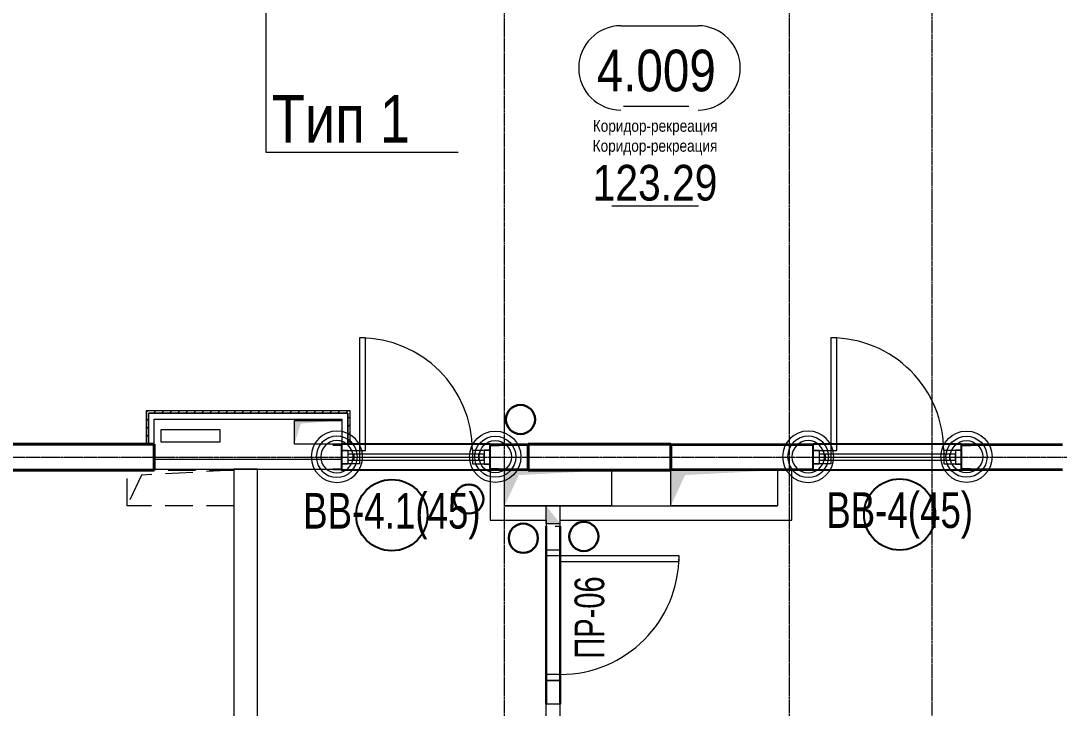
# Model space of a CAD drawing. Header units: millimetres. Extents: x -65509 to 912790, y 446 to 713294.
# Drawn here: x 456326 to 465074, y 511969 to 517758 of the extents above; entities that cross this region are included whole.
import ezdxf
from ezdxf import colors
from ezdxf.entities.mleader import LeaderData, LeaderLine
from ezdxf.enums import TextEntityAlignment as Align
from ezdxf.math import Vec2, Vec3

# ---------------------------------------------------------------- set-up
doc = ezdxf.new("R2010")
doc.units = ezdxf.units.MM
for name, pattern in [('CENTER2', [28.575, 19.05, -3.175, 3.175, -3.175]), ('HIDDEN', [9.525, 6.35, -3.175]), ('HIDDEN2', [4.7625, 3.175, -1.5875])]:
    doc.linetypes.add(name, pattern=pattern)
doc.layers.get('Defpoints').update_dxf_attribs({"color": 250})
for name, color, linetype, lineweight in [('A-AREA', 250, 'Continuous', 15), ('АР_Area', 250, 'Continuous', 5), ('АР_Витраж', 250, 'Continuous', 13), ('АР_Витраж марка', 250, 'Continuous', 9), ('АР_Двери', 5, 'Continuous', 9), ('АР_Двери_витраж', 250, 'Continuous', 9), ('АР_Колонны', 250, 'Continuous', 30), ('АР_площадь пом', 250, 'Continuous', 5), ('АР_Стены ГКЛ', 250, 'Continuous', 15), ('АР_Стены ЖБ', 250, 'Continuous', 35), ('АР_Стены кирпич', 250, 'Continuous', 20), ('АР_Стены ПЕНОблок', 250, 'Continuous', 20), ('АР_Тонкая', 250, 'Continuous', 5), ('КМ_Фахверки', 250, 'Continuous', 25), ('ОВ_Классы', 250, 'Continuous', 0), ('ОВ_коллекторы', 250, 'Continuous', 25), ('ОВ_Отопление', 250, 'Continuous', 5), ('ОВ_Шахты', 250, 'Continuous', 5), ('Размеры зашивки ГКЛ', 250, 'Continuous', 0), ('РД_Воронки с кровли', 250, 'Continuous', 18), ('РД_Оси_100', 250, 'Continuous', 0), ('РД_проем_инж перемыч_фахверк', 250, 'Continuous', 18), ('СКУД', 250, 'Continuous', 30)]:
    doc.layers.add(name, color=color, linetype=linetype, lineweight=lineweight)
for name, color, linetype, lineweight, plot in [('АР_Делит', 250, 'Continuous', 0, False), ('РД_Проем', 250, 'Continuous', 0, False), ('РД_проем_инж перемыч_подсчет', 250, 'Continuous', 30, False)]:
    doc.layers.add(name, color=color, linetype=linetype, lineweight=lineweight, plot=plot)
doc.layers.add('РД_Витраж_вн', color=250, linetype='Continuous')
doc.layers.add('РД_Перемычка инж проемов', color=250, linetype='Continuous')
doc.styles.add('Arial0', font='arial.ttf')
doc.styles.add('Arial_09', font='ARIALN.TTF', dxfattribs={"width": 0.9})
doc.styles.add('style1', font='ARIALN.TTF')
doc.styles.add('ккк', font='isocpeur.ttf', dxfattribs={"width": 0.85, "oblique": 15})

# ---------------------------------------------------------------- blocks, each defined once
blk = doc.blocks.new('otv пунктир')
at = {"linetype": 'HIDDEN', "ltscale": 0.07}
blk.add_lwpolyline([(0, 0), (0, 1), (1, 1), (1, 0)], close=True, dxfattribs=at)
blk.add_lwpolyline([(0, 1), (0.1346, 0.1366), (1, 0)], dxfattribs=at)
blk = doc.blocks.new('otv')
at = {"linetype": 'Continuous'}
blk.add_lwpolyline([(0, -1), (0, 0), (1, 0), (1, -1)], close=True, dxfattribs=at)
blk.add_solid([(0, -1), (0, 0), (0.1346, -0.1366), (1, 0)], dxfattribs=at)
blk = doc.blocks.new('Ф_пеноблок 200')
at = {"layer": 'АР_Делит', "color": 1}
for radius in [216.3, 173, 136.2]:
    blk.add_circle((103.4, -41.9), radius, dxfattribs=at)
at = {"layer": 'КМ_Фахверки'}
blk.add_lwpolyline([(0, -75), (0, 0), (200, 0), (200, -75)], dxfattribs=at)
blk = doc.blocks.new('СОШ_2200_АР_ОСИ_М100_28.05.24')
at = {"layer": 'РД_Оси_100', "linetype": 'CENTER2'}
for p, q in [((73200, -6155), (73200, 139938.679)), ((70800, -6155), (70800, 90900)), ((33000, 7800), (85055, 7800))]:
    blk.add_line(p, q, dxfattribs=at)
blk.add_lwpolyline([(74400, 13738.107), (74400, -6155)], dxfattribs=at)
blk = doc.blocks.new('MOK-МаркаПомещения1')
at = {"layer": 'A-AREA', "color": 0}
blk.add_line((-3.651, -1.944), (3.649, -1.944), dxfattribs=at)
at = {"layer": 'A-AREA', "color": 0, "style": 'style1'}
blk.add_attdef('АР-ПОМЕЩЕНИЕ:ПЛОЩАДЬ', text='', height=3, dxfattribs=at).set_placement((0, 0), align=Align.MIDDLE)
at = {"layer": 'Defpoints', "style": 'style1', "flags": 8}
blk.add_attdef('АР-ПОМЕЩЕНИЕ:НАИМЕНОВАНИЕ', text='', height=1, dxfattribs=at).set_placement((0, 2.956), align=Align.MIDDLE)
blk = doc.blocks.new('MOK-МаркаПом_овал_ареал')
for p, q in [((-2.986, 3.764), (3.522, 3.764)), ((-2.75, -3), (2.75, -3))]:
    blk.add_line(p, q)
for centre, radius, start, end in [((-2.986, 0.215), 3.55, 90, 270), ((3.522, 0.215), 3.55, 270, 90), ((-7.411, 0), 7.161, 0, 0.00095)]:
    blk.add_arc(centre, radius, start, end)
at = {"color": 0, "style": 'style1'}
blk.add_attdef('АР-ПОМЕЩЕНИЕ:НОМЕР', text='', height=3, dxfattribs=at).set_placement((0.261, 0), align=Align.MIDDLE)
blk = doc.blocks.new('МаркаВитража1')
at = {"layer": 'Defpoints'}
blk.add_circle((0, 0), 3, dxfattribs=at)
at = {"color": 0, "linetype": 'ByBlock', "lineweight": -2, "style": 'Arial_09', "width": 0.9}
blk.add_attdef('АР-ОКНО:НАИМЕНОВАНИЕ', text='', height=3, dxfattribs=at).set_placement((0, 0), align=Align.MIDDLE)
blk = doc.blocks.new('MOK-МаркаПеремычки')
at = {"color": 0, "style": 'ккк', "oblique": 15, "width": 0.85}
blk.add_attdef('АР-ПРОЕМ:ПЕРЕМЫЧКА', text='', height=2.5, dxfattribs=at).set_placement((0, 0), align=Align.MIDDLE)

msp = doc.modelspace()

# ---------------------------------------------------------------- hatches: boundary and pattern name
at = {"layer": 'АР_Стены ГКЛ', "linetype": 'Continuous', "lineweight": 0}
h = msp.add_hatch(dxfattribs=at)
h.set_pattern_fill('ANSI31', color=256, scale=15, angle=-359.9999995, style=0)
h.set_pattern_definition([(45, (389600.88, 506283.32), (-33.67596, 33.67596), [])])
h.paths.add_polyline_path([(457380.882, 514473.319), (457400.882, 514453.319), (459080.509, 514453.319), (459100.521, 514473.319)], flags=0)
h = msp.add_hatch(dxfattribs=at)
h.set_pattern_fill('ANSI31', color=256, scale=15, style=0)
h.set_pattern_definition([(45, (389600.88, 506283.32), (-33.67596, 33.67596), [])])
h.paths.add_polyline_path([(457380.882, 514193.318), (457400.882, 514193.318), (457400.882, 514453.318), (457380.882, 514473.318)], flags=0)
h = msp.add_hatch(dxfattribs=at)
h.set_pattern_fill('ANSI31', color=256, scale=15, angle=-360, style=0)
h.set_pattern_definition([(45, (389600.88, 506283.32), (-33.67596, 33.67596), [])])
h.paths.add_polyline_path([(459100.522, 514473.318), (459080.509, 514453.318), (459080.341, 514193.283), (459100.341, 514193.27)], flags=0)
at = {"layer": 'ОВ_Отопление', "linetype": 'Continuous', "lineweight": 5}
for points in [[(460750.878, 513673.318), (460750.878, 513523.318), (460810.878, 513598.318)], [(460750.878, 513523.318), (460870.878, 513523.318), (460810.878, 513598.318)]]:
    msp.add_hatch(color=256, dxfattribs=at).paths.add_polyline_path(points, flags=0)

# ---------------------------------------------------------------- linework, layer by layer
at = {"layer": 'АР_Витраж', "linetype": 'Continuous', "lineweight": 5}
for p, q in [((459030.686, 514193.315), (460280.686, 514193.313)), ((463000.882, 514193.314), (464250.882, 514193.317)), ((459030.686, 513973.315), (460280.686, 513973.313)), ((463000.882, 513973.314), (464250.882, 513973.317))]:
    msp.add_line(p, q, dxfattribs=at)
at = {"layer": 'АР_Витраж', "linetype": 'Continuous', "lineweight": 13}
for p, q in [((459130.686, 514108.315), (459130.686, 514058.315)), ((459130.686, 514083.315), (460180.686, 514083.313)), ((460180.686, 514108.313), (460180.686, 514058.313)), ((463100.882, 514108.315), (463100.882, 514058.315)), ((463100.882, 514083.315), (464150.882, 514083.317)), ((464150.882, 514108.317), (464150.882, 514058.317))]:
    msp.add_line(p, q, dxfattribs=at)
for points in [[(459080.686, 514023.315), (459030.686, 514023.315), (459030.686, 514143.315), (459080.686, 514143.315)], [(460230.686, 514023.313), (460280.686, 514023.313), (460280.686, 514143.313), (460230.686, 514143.313)], [(463050.882, 514023.314), (463000.882, 514023.314), (463000.882, 514143.314), (463050.882, 514143.314)], [(464200.882, 514023.317), (464250.882, 514023.317), (464250.882, 514143.317), (464200.882, 514143.317)], [(459080.686, 514108.315), (459080.686, 514058.315), (460230.686, 514058.313), (460230.686, 514108.313)], [(463050.882, 514108.314), (463050.882, 514058.314), (464200.882, 514058.317), (464200.882, 514108.317)]]:
    msp.add_lwpolyline(points, close=True, dxfattribs=at)
at = {"layer": 'АР_Двери', "linetype": 'Continuous', "lineweight": 9}
for points in [[(460750.878, 513253.318), (460750.878, 513303.318), (460870.878, 513303.318), (460870.878, 513253.318)], [(460870.878, 513253.318), (460870.878, 513203.318), (461870.878, 513203.318), (461870.878, 513253.318)], [(460750.878, 512253.318), (460750.878, 512203.318), (460870.878, 512203.318), (460870.878, 512253.318)]]:
    msp.add_lwpolyline(points, close=True, dxfattribs=at)
msp.add_arc((460870.878, 513253.318), 1000, 270, 0, dxfattribs=at)
at = {"layer": 'АР_Двери_витраж', "linetype": 'Continuous', "lineweight": 9}
for points in [[(459180.686, 514138.315), (459230.686, 514138.315), (459230.688, 515088.315), (459180.688, 515088.315)], [(463150.882, 514138.315), (463200.882, 514138.315), (463200.88, 515088.315), (463150.88, 515088.315)], [(459180.686, 514028.315), (459030.686, 514028.315), (459030.686, 514138.315), (459180.686, 514138.315)], [(460130.686, 514028.313), (460280.686, 514028.313), (460280.686, 514138.313), (460130.686, 514138.313)], [(463150.882, 514028.315), (463000.882, 514028.314), (463000.882, 514138.314), (463150.882, 514138.315)], [(464100.882, 514028.316), (464250.882, 514028.317), (464250.882, 514138.317), (464100.882, 514138.316)]]:
    msp.add_lwpolyline(points, close=True, dxfattribs=at)
for centre, start, end in [((459180.686, 514138.315), 359.9998894, 89.9998894), ((463150.882, 514138.315), 0.0001055, 90.0001055)]:
    msp.add_arc(centre, 950, start, end, dxfattribs=at)
at = {"layer": 'АР_Колонны', "linetype": 'HIDDEN2', "lineweight": 25}
for p, q in [((456250.882, 514193.318), (457450.882, 514193.318)), ((457450.882, 514193.318), (457450.882, 513973.318)), ((460600.882, 514193.312), (461800.882, 514193.312)), ((460600.882, 513973.312), (460600.882, 514193.312)), ((461800.882, 514193.312), (461800.882, 513973.312)), ((457450.882, 513973.318), (456250.882, 513973.318)), ((461800.882, 513973.312), (460600.882, 513973.312))]:
    msp.add_line(p, q, dxfattribs=at)
at = {"layer": 'АР_Колонны', "linetype": 'Continuous', "lineweight": 35}
for p, q in [((457450.882, 514193.318), (456250.882, 514193.318)), ((457450.882, 513973.318), (457450.882, 514193.318)), ((460600.882, 514193.312), (460600.882, 513973.312)), ((461800.882, 514193.312), (460600.882, 514193.312)), ((461800.882, 513973.312), (461800.882, 514193.312)), ((456250.882, 513973.318), (457450.882, 513973.318)), ((460600.882, 513973.312), (461800.882, 513973.312))]:
    msp.add_line(p, q, dxfattribs=at)
at = {"layer": 'АР_Стены ГКЛ', "linetype": 'Continuous', "lineweight": 5}
for p, q in [((459100.522, 514473.318), (457380.882, 514473.318)), ((457380.882, 514473.318), (457380.882, 514193.318)), ((459080.509, 514453.318), (457400.882, 514453.318)), ((457400.882, 514453.318), (459080.509, 514453.318)), ((457400.882, 514453.318), (457400.882, 514193.318)), ((457400.882, 514193.318), (457400.882, 514453.318)), ((457450.882, 514403.318), (459030.476, 514403.318)), ((457450.882, 514193.318), (457450.882, 514403.318)), ((459030.476, 514403.318), (459030.341, 514193.315)), ((459080.341, 514193.283), (459080.509, 514453.318)), ((459080.509, 514453.318), (459080.341, 514193.283)), ((459100.341, 514193.27), (459100.522, 514473.318)), ((457380.882, 514193.318), (457400.882, 514193.318)), ((457400.882, 514193.318), (457450.882, 514193.318)), ((459030.341, 514193.315), (459080.341, 514193.283)), ((459080.341, 514193.283), (459100.341, 514193.27))]:
    msp.add_line(p, q, dxfattribs=at)
at = {"layer": 'АР_Стены ЖБ', "linetype": 'Continuous', "lineweight": 40}
for p, q in [((457450.882, 514193.318), (456250.882, 514193.318)), ((457450.882, 513973.318), (457450.882, 514193.318)), ((460600.882, 514193.312), (460600.882, 513973.312)), ((461800.882, 514193.312), (460600.882, 514193.312)), ((461800.882, 513973.312), (461800.882, 514193.312)), ((456250.882, 513973.318), (457450.882, 513973.318)), ((460600.882, 513973.312), (461800.882, 513973.312))]:
    msp.add_line(p, q, dxfattribs=at)
at = {"layer": 'АР_Стены кирпич', "linetype": 'Continuous', "lineweight": 20}
for p, q in [((460400.882, 513973.318), (460280.882, 513973.318)), ((460280.882, 513973.318), (460280.882, 513553.318)), ((460400.882, 513673.318), (460400.882, 513973.318)), ((462820.882, 513973.318), (462700.882, 513973.318)), ((462700.882, 513973.318), (462700.882, 513673.318)), ((462820.882, 513553.318), (462820.882, 513973.318)), ((460400.882, 513673.318), (462700.882, 513673.318)), ((460280.882, 513553.318), (460750.878, 513553.318)), ((460750.878, 513553.318), (460750.878, 513303.318)), ((460870.878, 513303.318), (460870.878, 513553.318)), ((460870.878, 513553.318), (462820.882, 513553.318)), ((460750.878, 513303.318), (460870.878, 513303.318)), ((460750.878, 506383.317), (460750.878, 512203.318)), ((460870.878, 512203.318), (460750.878, 512203.318)), ((460870.878, 506383.317), (460870.878, 512203.318))]:
    msp.add_line(p, q, dxfattribs=at)
at = {"layer": 'АР_Стены кирпич', "linetype": 'Continuous', "lineweight": 0}
for p, q in [((460826.434, 513503.318), (460870.878, 513503.318)), ((460870.878, 512003.318), (460750.878, 512003.318))]:
    msp.add_line(p, q, dxfattribs=at)
at = {"layer": 'АР_Стены ПЕНОблок', "linetype": 'Continuous', "lineweight": 20}
for p, q in [((459025.882, 514183.315), (459025.882, 513983.315)), ((459030.686, 514183.315), (459025.882, 514183.315)), ((459030.686, 513983.315), (459030.686, 514183.315)), ((460280.686, 514183.313), (460280.686, 513983.313)), ((460600.882, 514183.312), (460280.686, 514183.313)), ((460600.882, 513983.312), (460600.882, 514183.312)), ((463000.882, 514183.314), (461800.882, 514183.312)), ((461800.882, 514183.312), (461800.882, 513983.312)), ((463000.882, 513983.314), (463000.882, 514183.314)), ((465101.882, 514183.318), (464250.882, 514183.317)), ((464250.882, 514183.317), (464250.882, 513983.317)), ((459030.491, 514063.318), (457450.882, 514063.318)), ((457450.882, 514063.318), (457450.882, 513983.318)), ((459030.491, 513983.318), (459030.491, 514063.318)), ((457450.882, 513983.318), (459030.491, 513983.318)), ((458320.882, 513983.317), (458120.882, 513983.317)), ((458120.882, 513983.317), (458120.882, 506383.318)), ((458320.882, 506383.318), (458320.882, 513983.317)), ((459025.882, 513983.315), (459030.686, 513983.315)), ((460280.686, 513983.313), (460600.882, 513983.312)), ((461800.882, 513983.312), (463000.882, 513983.314)), ((464250.882, 513983.317), (465101.882, 513983.318))]:
    msp.add_line(p, q, dxfattribs=at)
at = {"layer": 'АР_Тонкая', "linetype": 'Continuous', "lineweight": 0}
for p, q in [((459025.882, 514193.315), (459025.882, 514183.315)), ((459030.686, 514193.315), (459025.882, 514193.315)), ((459025.882, 514183.315), (459030.686, 514183.315)), ((459030.686, 514183.315), (459030.686, 514193.315)), ((460280.686, 514193.313), (460280.686, 514183.313)), ((460600.882, 514193.312), (460280.686, 514193.313)), ((460280.686, 514183.313), (460600.882, 514183.312)), ((460600.882, 514183.312), (460600.882, 514193.312)), ((463000.882, 514193.314), (461800.882, 514193.312)), ((461800.882, 514193.312), (461800.882, 514183.312)), ((461800.882, 514183.312), (463000.882, 514183.314)), ((463000.882, 514183.314), (463000.882, 514193.314)), ((465101.882, 514193.318), (464250.882, 514193.317)), ((464250.882, 514193.317), (464250.882, 514183.317)), ((464250.882, 514183.317), (465101.882, 514183.318)), ((459025.882, 513983.315), (459025.882, 513973.315)), ((459030.686, 513983.315), (459025.882, 513983.315)), ((459025.882, 513973.315), (459030.686, 513973.315)), ((459030.686, 513973.315), (459030.686, 513983.315)), ((460280.686, 513983.313), (460280.686, 513973.313)), ((460600.882, 513983.312), (460280.686, 513983.313)), ((460280.686, 513973.313), (460600.882, 513973.312)), ((460600.882, 513973.312), (460600.882, 513983.312)), ((463000.882, 513983.314), (461800.882, 513983.312)), ((461800.882, 513983.312), (461800.882, 513973.312)), ((461800.882, 513973.312), (463000.882, 513973.314)), ((463000.882, 513973.314), (463000.882, 513983.314)), ((465101.882, 513983.318), (464250.882, 513983.317)), ((464250.882, 513983.317), (464250.882, 513973.317)), ((464250.882, 513973.317), (465101.882, 513973.318))]:
    msp.add_line(p, q, dxfattribs=at)
at = {"layer": 'ОВ_коллекторы', "lineweight": 5}
msp.add_lwpolyline([(457506.329, 514213.273), (458006.329, 514213.273), (458006.329, 514313.273), (457506.329, 514313.273)], close=True, dxfattribs=at)
at = {"layer": 'ОВ_Отопление', "linetype": 'Continuous', "lineweight": 9}
for p, q in [((460750.878, 513523.318), (460750.878, 513673.318)), ((460750.878, 513673.318), (460870.878, 513673.318)), ((460870.878, 513523.318), (460870.878, 513673.318)), ((460750.878, 513523.318), (460870.878, 513523.318))]:
    msp.add_line(p, q, dxfattribs=at)
at = {"layer": 'ОВ_Отопление'}
msp.add_lwpolyline([(459030.686, 514063.318), (457450.882, 514063.318), (457450.882, 514403.318), (459030.686, 514403.318)], close=True, dxfattribs=at)
at = {"layer": 'РД_Витраж_вн', "linetype": 'Continuous', "lineweight": -3}
for p, q in [((460280.686, 514193.313), (459030.686, 514193.315)), ((464250.882, 514193.317), (463000.882, 514193.314)), ((460280.686, 513973.313), (459030.686, 513973.315)), ((464250.882, 513973.317), (463000.882, 513973.314))]:
    msp.add_line(p, q, dxfattribs=at)
at = {"layer": 'РД_Проем', "linetype": 'Continuous', "lineweight": 0}
for p, q in [((460280.686, 514193.313), (459030.686, 514193.315)), ((464250.882, 514193.317), (463000.882, 514193.314)), ((460280.686, 513973.313), (459030.686, 513973.315)), ((464250.882, 513973.317), (463000.882, 513973.314)), ((460750.878, 513303.318), (460750.878, 512203.318)), ((460870.878, 513303.318), (460870.878, 512203.318))]:
    msp.add_line(p, q, dxfattribs=at)
at = {"layer": 'РД_проем_инж перемыч_подсчет', "linetype": 'Continuous', "lineweight": 30}
for p, q in [((460750.878, 512003.318), (460750.878, 513503.318)), ((460870.878, 512003.318), (460870.878, 513503.318))]:
    msp.add_line(p, q, dxfattribs=at)
at = {"layer": 'РД_проем_инж перемыч_фахверк', "linetype": 'Continuous', "lineweight": 18}
for p, q in [((459030.976, 514193.315), (460280.976, 514193.313)), ((464250.882, 514193.317), (463000.882, 514193.314)), ((459030.975, 513973.315), (460280.975, 513973.313)), ((464250.882, 513973.317), (463000.882, 513973.314))]:
    msp.add_line(p, q, dxfattribs=at)
at = {"layer": 'СКУД'}
for centre in [(460535.209, 514400.511), (460100.604, 513730.753), (460559.322, 513400.406), (461069.001, 513415.57)]:
    msp.add_circle(centre, 122.942, dxfattribs=at)

# ---------------------------------------------------------------- block references
at = {"layer": 'АР_Area', "linetype": 'Continuous', "lineweight": 5}
ref = msp.add_blockref('MOK-МаркаПом_овал_ареал', (461679.548, 517339.679), dxfattribs=dict(at, xscale=100, yscale=100, zscale=100))
ref.add_attrib('АР-ПОМЕЩЕНИЕ:НОМЕР', '4.009', dxfattribs={"layer": '0', "color": 0, "height": 350, "style": 'style1'}).set_placement((461679.548, 517339.679), align=Align.MIDDLE)
ref.add_attrib('АР-ПОМЕЩЕНИЕ:НАИМЕНОВАНИЕ', 'Коридор-рекреация', dxfattribs={"layer": 'Defpoints', "color": 2, "height": 100, "style": 'style1'}).set_placement((461670.133, 516858.286), align=Align.MIDDLE)
at = {"layer": 'АР_Витраж марка', "linetype": 'Continuous', "lineweight": 9, "xscale": 100, "yscale": 100, "zscale": 100}
for p, values in [((459451.751, 513594.734), {'АР-ОКНО:НАИМЕНОВАНИЕ': 'ВВ-4.1(45)'}), ((463729.692, 513600.329), {'АР-ОКНО:НАИМЕНОВАНИЕ': 'ВВ-4(45)'})]:
    msp.add_blockref('МаркаВитража1', p, dxfattribs=at).add_auto_attribs(values)
at = {"layer": 'АР_площадь пом', "linetype": 'Continuous', "lineweight": 5}
ref = msp.add_blockref('MOK-МаркаПомещения1', (461669.127, 516394.694), dxfattribs=dict(at, xscale=100, yscale=100, zscale=100))
ref.add_attrib('АР-ПОМЕЩЕНИЕ:НАИМЕНОВАНИЕ', 'Коридор-рекреация', dxfattribs={"layer": 'Defpoints', "height": 100, "style": 'style1'}).set_placement((461669.127, 516690.257), align=Align.MIDDLE)
ref.add_attrib('АР-ПОМЕЩЕНИЕ:ПЛОЩАДЬ', '123.29', dxfattribs={"layer": 'A-AREA', "color": 0, "height": 300, "style": 'style1'}).set_placement((461669.127, 516394.694), align=Align.MIDDLE)
at = {"layer": 'КМ_Фахверки', "xscale": -1, "rotation": 270}
for p in [(459030.491, 513983.318), (463000.882, 513983.318)]:
    msp.add_blockref('Ф_пеноблок 200', p, dxfattribs=at)
at = {"layer": 'КМ_Фахверки', "rotation": 90}
for p in [(460280.882, 513983.318), (464250.882, 513983.318)]:
    msp.add_blockref('Ф_пеноблок 200', p, dxfattribs=at)
at = {"layer": 'ОВ_Классы', "xscale": 300, "yscale": 900, "rotation": 270}
msp.add_blockref('otv пунктир', (457220.882, 513973.318), dxfattribs=at)
at = {"layer": 'ОВ_Отопление', "xscale": 400, "yscale": 200}
msp.add_blockref('otv', (458630.976, 514393.318), dxfattribs=at)
at = {"layer": 'ОВ_Шахты', "xscale": 900, "yscale": 300, "zscale": 300}
for p in [(460400.882, 513973.318), (461800.882, 513973.318)]:
    msp.add_blockref('otv', p, dxfattribs=at)
at = {"layer": 'РД_Оси_100'}
msp.add_blockref('СОШ_2200_АР_ОСИ_М100_28.05.24', (389600.882, 506283.318), dxfattribs=at)
at = {"layer": 'РД_Перемычка инж проемов', "linetype": 'Continuous', "lineweight": -3}
ref = msp.add_blockref('MOK-МаркаПеремычки', (461115.836, 512733.188, 200), dxfattribs=dict(at, xscale=100, yscale=100, zscale=100, rotation=89.99999999999997))
ref.add_attrib('АР-ПРОЕМ:ПЕРЕМЫЧКА', 'ПР-06', dxfattribs={"layer": '0', "color": 0, "height": 250, "rotation": 90, "style": 'Arial0', "width": 0.7}).set_placement((461115.836, 512733.188, 200), align=Align.MIDDLE)

# ---------------------------------------------------------------- leaders
at = {"layer": 'Размеры зашивки ГКЛ'}
ml = msp.add_multileader_mtext('Standard', dxfattribs=at)
ml.set_content('\\pxsm1;Тип 1 ', color=(0, 0, 138), style='style1')
ml.set_leader_properties(color=256, linetype='ByLayer', lineweight=9)
ml.build(insert=Vec2(0, 0))
ml.multileader.update_dxf_attribs({"has_dogleg": 0, "text_left_attachment_type": 6, "text_right_attachment_type": 6, "text_bottom_attachment_type": 10, "dogleg_length": 25, "arrow_head_size": 400})
ctx = ml.context
ctx.base_point, ctx.char_height, ctx.arrow_head_size, ctx.landing_gap_size, ctx.plane_origin = Vec3(458389.317, 516652.272), 400, 400, 50, Vec3(451530.129, 510416.232)
ctx.left_attachment, ctx.right_attachment, ctx.top_attachment = 6, 6, 10
notes = []
notes.append((ctx, [(0, (1, 1, 0), (458364.317, 516652.272), (1, 0), 25, [(1, [(458392.734, 519412.711)], 0, [])])]))
ctx.mtext.insert, ctx.mtext.width, ctx.mtext.defined_height, ctx.mtext.line_spacing_factor, ctx.mtext.flow_direction = Vec3(458439.317, 517132.272), 1668.44707, 600, 0.3, 5
at = {"layer": 'РД_Воронки с кровли', "lineweight": 70}
ml = msp.add_multileader_mtext('Standard', dxfattribs=at)
ml.set_content('ВК_Под потолком 4 этажа уйдет в с.у. соседний. ниже опускать не надо.', color=256, style='style1')
ml.set_leader_properties(color=256)
ml.build(insert=Vec2(0, 0))
ml.multileader.update_dxf_attribs({"has_dogleg": 0, "text_left_attachment_type": 6, "text_right_attachment_type": 6, "arrow_head_size": 500, "scale": 100})
ctx = ml.context
ctx.base_point, ctx.scale, ctx.char_height, ctx.arrow_head_size, ctx.landing_gap_size, ctx.plane_origin, ctx.plane_x_axis, ctx.plane_y_axis = Vec3(429148.836, 512235.06), 100, 300, 500, 50, Vec3(404115.306, 502377.96), Vec3(1, 0.00000001), Vec3(-0.00000001, 1)
ctx.left_attachment, ctx.right_attachment = 6, 6
notes.append((ctx, [(0, (1, 1, 0), (433647.763, 512235.06), (-1, -0.00000001), 8, [(1, [(442100.882, 518063.32)], 0, [])])]))
ctx.mtext.insert, ctx.mtext.text_direction, ctx.mtext.rotation, ctx.mtext.width, ctx.mtext.defined_height, ctx.mtext.flow_direction = Vec3(429200.882, 512623.259), Vec3(1, 0.00000001), 0.00000001, 4538.94863, 395.157, 5
for ctx, leaders in notes:
    for number, flags, end, landing, length, lines in leaders:
        leader = LeaderData()
        leader.index, (leader.has_last_leader_line, leader.has_dogleg_vector, leader.attachment_direction) = number, flags
        leader.last_leader_point, leader.dogleg_vector, leader.dogleg_length = Vec3(end), Vec3(landing), length
        for number, points, colour, breaks in lines:
            line = LeaderLine()
            line.index, line.vertices, line.color, line.breaks = number, Vec3.list(points), colors.encode_raw_color(colour), breaks
            leader.lines.append(line)
        ctx.leaders.append(leader)

doc.saveas('drawing.dxf')
